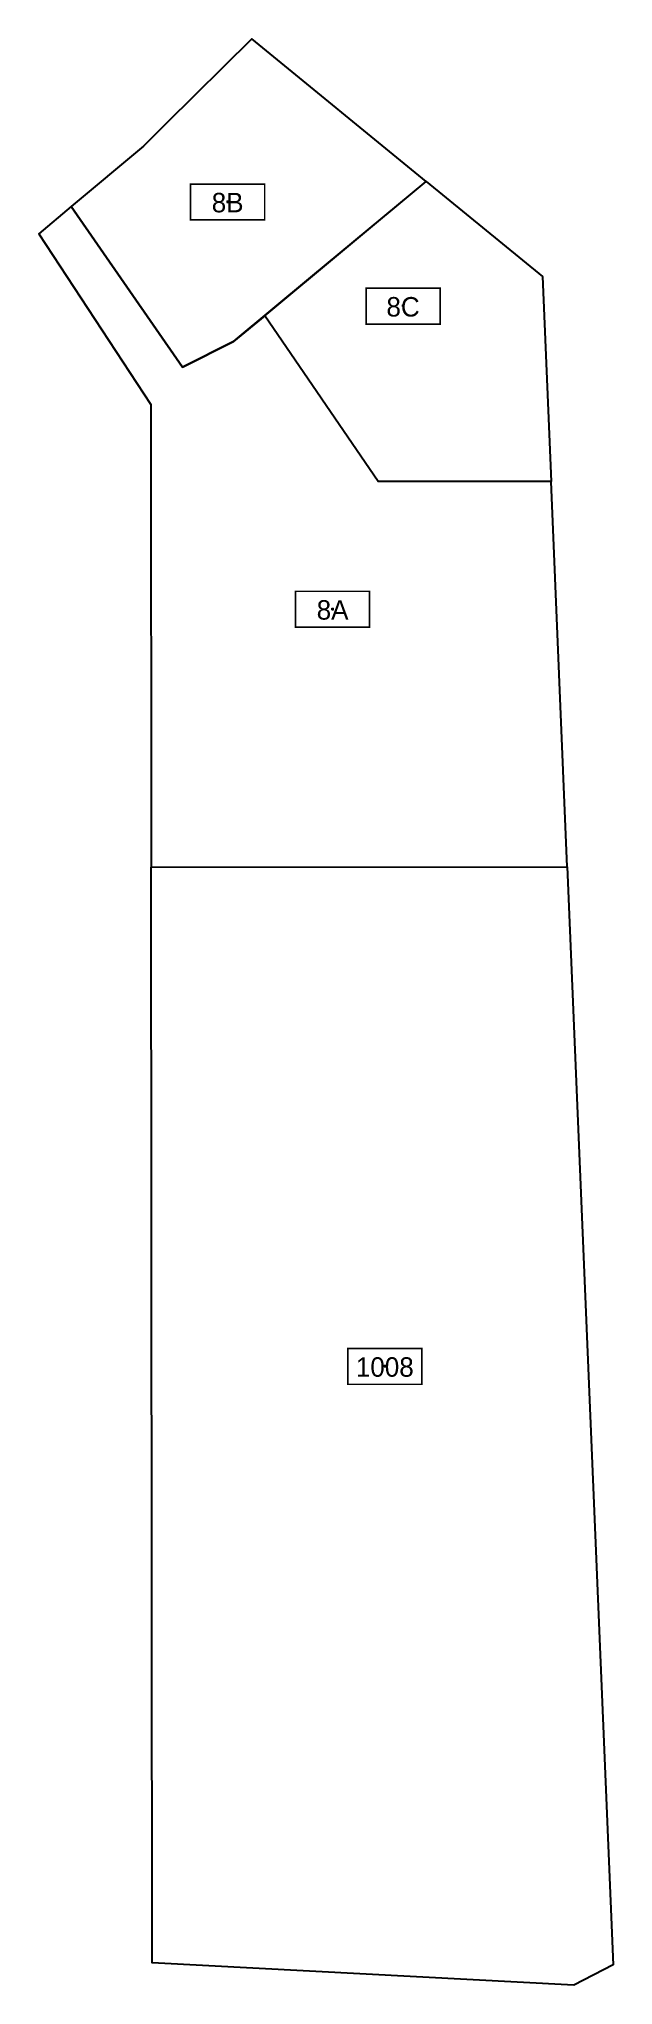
# Model space of a CAD drawing. Extents: x 185621 to 185675, y 654684 to 654864.
import ezdxf
from ezdxf.enums import TextEntityAlignment as Align

# ---------------------------------------------------------------- set-up
doc = ezdxf.new("R2010")
doc.units = 0
doc.header["$MEASUREMENT"] = 0
doc.layers.add('PCELL', color=160, linetype='Continuous')
doc.layers.add('scellno', color=160, linetype='Continuous')
doc.styles.add('mvt-nos', font='mvt-nos')

# ---------------------------------------------------------------- blocks, each defined once
blk = doc.blocks.new('Cellno')
at = {"color": 2}
for points in [[(0.2, 0), (-0.2, 0)], [(0, 0.2), (0, -0.2)]]:
    blk.add_lwpolyline(points, dxfattribs=at)
at = {"layer": 'scellno', "const_width": 0.25}
blk.add_lwpolyline([(-5.71, -2.8), (-5.71, 2.73), (5.71, 2.73), (5.71, -2.8)], close=True, dxfattribs=at)
at = {"layer": 'scellno', "style": 'mvt-nos'}
blk.add_attdef('CELLNO', text='', height=3, dxfattribs=at).set_placement((0, -1.63), align=Align.CENTER)
at = {"layer": 'scellno', "style": 'mvt-nos', "flags": 1}
for tag, p in [('CODE', (0, -6.04)), ('AREA', (0, -9.18))]:
    blk.add_attdef(tag, text='', height=2.5, dxfattribs=at).set_placement(p, align=Align.CENTER)

msp = doc.modelspace()

# ---------------------------------------------------------------- linework, layer by layer
at = {"layer": 'PCELL'}
for points in [[(185646.59, 654841.62), (185657.25, 654850.49), (185641.13, 654863.67), (185633.2, 654855.84), (185631.1, 654853.76), (185624.41, 654848.16), (185634.7, 654833.32), (185639.43, 654835.67)], [(185657.25, 654850.48), (185668, 654841.69), (185668.8, 654822.73), (185652.82, 654822.73), (185642.31, 654838.06)], [(185642.31, 654838.06), (185639.43, 654835.67), (185634.7, 654833.32), (185624.41, 654848.16), (185621.42, 654845.65), (185631.78, 654829.84), (185631.81, 654787.05), (185670.29, 654787.09), (185668.8, 654822.73), (185652.82, 654822.73)], [(185631.81, 654787.05), (185670.29, 654787.09), (185674.54, 654685.52), (185670.9, 654683.63), (185631.91, 654685.68)]]:
    msp.add_lwpolyline(points, close=True, dxfattribs=at)

# ---------------------------------------------------------------- block references
at = {"layer": 'scellno', "xscale": 0.6000000000058208, "yscale": 0.6000000000058208, "zscale": 0.6000000000058208}
for p, values in [((185638.88, 654848.61), {'CELLNO': '8B'}), ((185655.11, 654838.97), {'CELLNO': '8C'}), ((185648.59, 654810.93), {'CELLNO': '8A'}), ((185653.42, 654740.89), {'CELLNO': '1008'})]:
    msp.add_blockref('Cellno', p, dxfattribs=at).add_auto_attribs(values)

doc.saveas('drawing.dxf')
